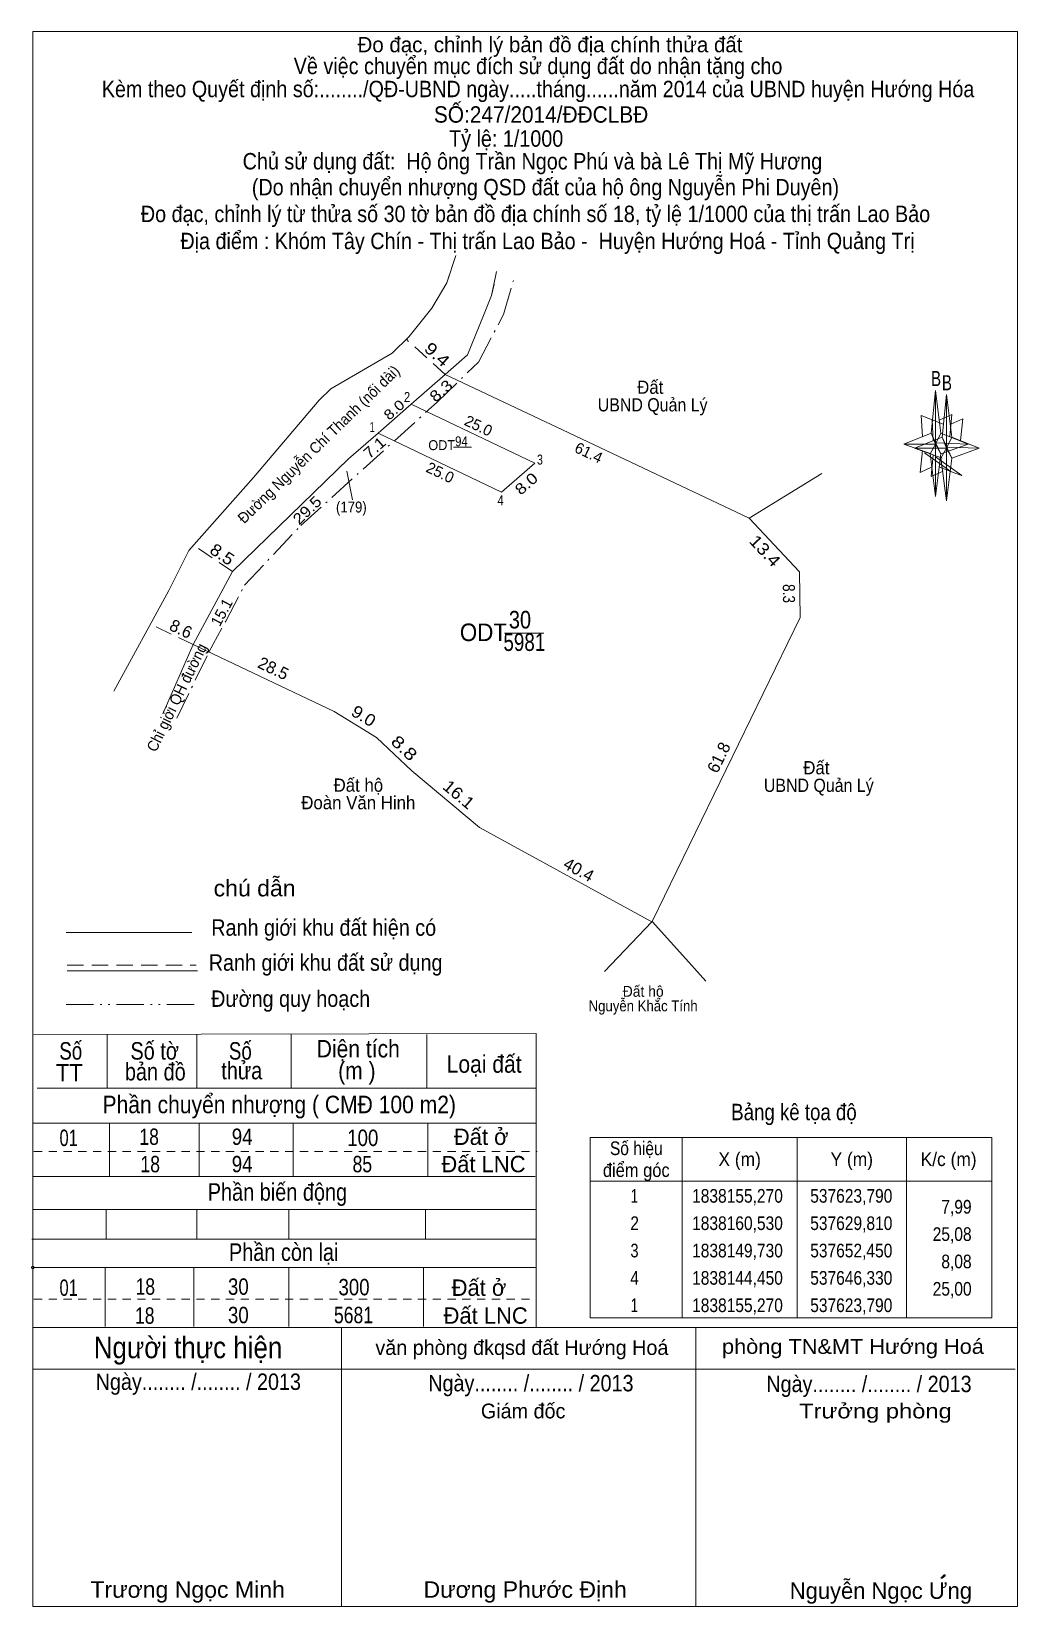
# Model space of a CAD drawing. Header units: metres. Extents: x 537560 to 537741, y 1837941 to 1838229.
import ezdxf
from ezdxf.enums import TextEntityAlignment as Align

# ---------------------------------------------------------------- set-up
doc = ezdxf.new("R2010")
doc.units = ezdxf.units.M
doc.header["$PDMODE"] = 32
doc.header["$PDSIZE"] = 0.5
for name, pattern in [('DASH_DOUBLE_DOT', [9.2, 5, -1.2, 0.3, -1.2, 0.3, -1.2]), ('DOT_DASHED', [7.7, 5, -1.2, 0.3, -1.2]), ('MEDIUM_DASHED', [4.5, 3, -1.5]), ('SHORT_DASHED', [2.7, 1.5, -1.2])]:
    doc.linetypes.add(name, pattern=pattern)
for name, color, linetype, lineweight in [('17', 7, 'Continuous', 13), ('36', 7, 'Continuous', 13), ('63', 7, 'Continuous', 13)]:
    doc.layers.add(name, color=color, linetype=linetype, lineweight=lineweight)

msp = doc.modelspace()

# ---------------------------------------------------------------- hatches: boundary and pattern name
at = {"layer": '17'}
msp.add_hatch(color=256, dxfattribs=at).paths.add_polyline_path([(537726.68, 1837945.89), (537726.88, 1837945.89), (537727.48, 1837946.29), (537727.48, 1837946.29), (537727.48, 1837946.49), (537727.48, 1837946.49), (537727.48, 1837946.49), (537727.48, 1837946.49), (537727.28, 1837946.49)])

# ---------------------------------------------------------------- linework, layer by layer
for p, q in [((537724.89, 1838155.26), (537725.69, 1838163.06)), ((537726.88, 1838154.49), (537727.68, 1838162.29)), ((537726.69, 1838155.26), (537731.69, 1838153.26)), ((537728.68, 1838154.49), (537733.68, 1838152.49)), ((537724.89, 1838151.46), (537719.89, 1838153.26)), ((537726.88, 1838150.69), (537721.88, 1838152.49)), ((537723.69, 1838151.66), (537728.49, 1838148.26)), ((537726.69, 1838151.46), (537725.69, 1838143.66)), ((537725.68, 1838150.89), (537730.48, 1838147.49)), ((537728.49, 1838148.26), (537726.29, 1838149.06)), ((537728.68, 1838150.69), (537727.68, 1838142.89)), ((537730.48, 1838147.49), (537728.28, 1838148.29)), ((537566.76, 1838063.94), (537589.76, 1838063.94)), ((537566.96, 1838056.94), (537590.76, 1838056.94)), ((537652.68, 1838045.49), (537560.88, 1838045.29)), ((537574.28, 1838045.29), (537574.28, 1838035.49)), ((537590.68, 1838045.29), (537590.68, 1838035.49)), ((537607.88, 1838045.29), (537607.88, 1838035.49)), ((537632.68, 1838045.29), (537632.68, 1838035.49)), ((537652.68, 1838045.49), (537652.68, 1837991.69)), ((537561.48, 1838035.49), (537652.68, 1838035.49)), ((537560.68, 1838029.09), (537652.68, 1838029.09)), ((537574.68, 1838029.09), (537574.68, 1838019.29)), ((537591.08, 1838029.09), (537591.08, 1838019.29)), ((537608.28, 1838029.09), (537608.28, 1838019.29)), ((537632.88, 1838029.09), (537632.88, 1838019.29)), ((537560.68, 1838019.29), (537652.48, 1838019.29)), ((537560.68, 1838013.29), (537652.68, 1838013.29)), ((537574.08, 1838013.29), (537574.08, 1838007.89)), ((537590.68, 1838013.29), (537590.68, 1838007.89)), ((537607.48, 1838013.29), (537607.48, 1838007.89)), ((537632.48, 1838013.29), (537632.48, 1838007.89)), ((537560.68, 1838002.69), (537652.68, 1838002.69)), ((537573.88, 1838002.69), (537573.88, 1837991.89)), ((537590.08, 1838002.69), (537590.08, 1837991.89)), ((537607.48, 1838002.69), (537607.48, 1837991.89)), ((537632.08, 1838002.69), (537632.08, 1837991.89)), ((537560.68, 1837991.69), (537740.68, 1837991.69)), ((537617.08, 1837991.69), (537617.08, 1837940.69)), ((537681.88, 1837991.69), (537681.88, 1837940.69)), ((537560.68, 1837984.09), (537740.28, 1837984.09))]:
    msp.add_line(p, q, dxfattribs=at)
at = {"layer": '17', "linetype": 'MEDIUM_DASHED'}
msp.add_line((537566.96, 1838057.94), (537590.56, 1838057.94), dxfattribs=at)
at = {"layer": '17', "linetype": 'SHORT_DASHED'}
for p, q in [((537560.88, 1838023.89), (537652.88, 1838023.89)), ((537560.88, 1837996.89), (537652.28, 1837996.89))]:
    msp.add_line(p, q, dxfattribs=at)
at = {"layer": '17'}
for points in [[(537560.68, 1838228.69), (537740.68, 1838228.69), (537740.68, 1837940.69), (537560.68, 1837940.69)], [(537725.69, 1838163.06), (537726.69, 1838155.26), (537725.69, 1838153.26)], [(537727.68, 1838162.29), (537728.68, 1838154.49), (537727.68, 1838152.49)], [(537725.69, 1838153.26), (537719.89, 1838153.26), (537724.89, 1838155.26), (537726.69, 1838151.46), (537731.69, 1838153.26), (537725.69, 1838153.46)], [(537727.68, 1838152.49), (537721.88, 1838152.49), (537726.88, 1838154.49), (537728.68, 1838150.69), (537733.68, 1838152.49), (537727.68, 1838152.69)], [(537725.69, 1838153.26), (537725.69, 1838143.66), (537724.69, 1838151.46)], [(537727.68, 1838152.49), (537727.68, 1838142.89), (537726.68, 1838150.69)], [(537726.68, 1837945.89), (537726.88, 1837945.89), (537727.48, 1837946.29), (537727.48, 1837946.29), (537727.48, 1837946.49), (537727.48, 1837946.49), (537727.48, 1837946.49), (537727.48, 1837946.49), (537727.28, 1837946.49)]]:
    msp.add_lwpolyline(points, close=True, dxfattribs=at)
for points in [[(537725.09, 1838157.66), (537723.09, 1838158.46), (537723.29, 1838154.66)], [(537727.08, 1838156.89), (537725.08, 1838157.69), (537725.28, 1838153.89)], [(537726.49, 1838157.66), (537728.69, 1838158.66), (537728.29, 1838154.66)], [(537728.48, 1838156.89), (537730.68, 1838157.89), (537730.28, 1838153.89)], [(537725.69, 1838153.26), (537724.89, 1838155.26), (537719.89, 1838153.26)], [(537727.68, 1838152.49), (537726.88, 1838154.49), (537721.88, 1838152.49)], [(537723.29, 1838152.06), (537722.89, 1838148.06), (537725.09, 1838149.06)], [(537725.69, 1838153.26), (537726.69, 1838151.46), (537731.69, 1838153.26)], [(537727.68, 1838152.49), (537728.68, 1838150.69), (537733.68, 1838152.49)], [(537725.28, 1838151.29), (537724.88, 1838147.29), (537727.08, 1838148.29)], [(537560.48, 1838007.89), (537560.68, 1838007.89), (537652.68, 1838007.89)]]:
    msp.add_lwpolyline(points, dxfattribs=at)
msp.add_point((537560.68, 1838002.69), dxfattribs=at)
at = {"layer": '36'}
for p, q in [((537638.02, 1838187.71), (537636.35, 1838182.74)), ((537645.44, 1838184.82), (537645.28, 1838183.91)), ((537636.35, 1838182.74), (537633.62, 1838178.09)), ((537636.06, 1838165.99), (537640.13, 1838169.54)), ((537636.06, 1838165.99), (537658.66, 1838155.3)), ((537623.79, 1838155.27), (537646.33, 1838144.45)), ((537658.66, 1838155.3), (537691.65, 1838139.7)), ((537652.45, 1838149.73), (537646.33, 1838144.45)), ((537589.22, 1838133.78), (537601.03, 1838147.16)), ((537589.22, 1838133.78), (537601.03, 1838147.16)), ((537618.07, 1838148.28), (537619.14, 1838143.05)), ((537704.9, 1838147.86), (537691.65, 1838139.7)), ((537585.52, 1838126.45), (537589.22, 1838133.78)), ((537585.52, 1838126.45), (537589.22, 1838133.78)), ((537575.47, 1838108.07), (537585.52, 1838126.45)), ((537646.9, 1838118.67), (537654.07, 1838118.67)), ((537584.43, 1838103.94), (537590, 1838116.57)), ((537590, 1838116.57), (537615.79, 1838104.33)), ((537629.95, 1838093.51), (537642.33, 1838083.13)), ((537673.84, 1838065.88), (537642.33, 1838083.13)), ((537673.84, 1838065.88), (537665.21, 1838056.82)), ((537673.84, 1838065.88), (537673.89, 1838065.93)), ((537673.89, 1838065.93), (537680.59, 1838058.5)), ((537680.59, 1838058.5), (537683.71, 1838055.04))]:
    msp.add_line(p, q, dxfattribs=at)
at = {"layer": '36', "linetype": 'MEDIUM_DASHED'}
for p, q in [((537636.06, 1838165.99), (537629.02, 1838172.34)), ((537597.2, 1838129.94), (537590.08, 1838134.75)), ((537590, 1838116.57), (537582.17, 1838120.32))]:
    msp.add_line(p, q, dxfattribs=at)
at = {"layer": '36', "linetype": 'DOT_DASHED'}
msp.add_lwpolyline([(537587, 1838103.12), (537592.87, 1838115.22), (537595.94, 1838120.88), (537599.38, 1838127.47), (537609.65, 1838138.34), (537634.57, 1838160.91), (537642.14, 1838168.25), (537646.71, 1838176.93), (537648.64, 1838183.58)], dxfattribs=at)
at = {"layer": '36'}
for points in [[(537633.62, 1838178.09), (537636.35, 1838182.74), (537636.86, 1838184.24)], [(537645.28, 1838183.91), (537644.54, 1838180.41), (537643.08, 1838176.76), (537640.13, 1838169.54)], [(537644.98, 1838182.51), (537644.54, 1838180.41), (537643.08, 1838176.76), (537640.13, 1838169.54)], [(537601.03, 1838147.16), (537613.03, 1838161.3), (537615.14, 1838163.35), (537626.38, 1838169.89), (537629.47, 1838172.91), (537633.62, 1838178.09)], [(537601.03, 1838147.16), (537613.03, 1838161.3), (537615.14, 1838163.35), (537626.38, 1838169.89), (537629.47, 1838172.91), (537633.62, 1838178.09)], [(537636.06, 1838165.99), (537629.81, 1838160.53), (537652.45, 1838149.73)], [(537618.39, 1838150.55), (537623.79, 1838155.27), (537629.81, 1838160.53)], [(537590, 1838116.57), (537597.2, 1838129.94), (537618.39, 1838150.55)], [(537590, 1838116.57), (537597.2, 1838129.94), (537618.39, 1838150.55)], [(537691.65, 1838139.7), (537700.83, 1838129.89), (537700.94, 1838121.56), (537673.89, 1838065.93)], [(537629.95, 1838093.51), (537623.49, 1838099.61), (537615.79, 1838104.33)]]:
    msp.add_lwpolyline(points, dxfattribs=at)
at = {"layer": '63'}
for p, q in [((537637.6, 1838152.66), (537640.89, 1838152.66)), ((537679.39, 1838026.48), (537679.39, 1837993.48)), ((537700.39, 1838026.48), (537700.39, 1837993.48)), ((537720.39, 1838026.48), (537720.39, 1837993.48)), ((537662.59, 1838018.48), (537735.99, 1838018.48))]:
    msp.add_line(p, q, dxfattribs=at)
at = {"layer": '63', "linetype": 'DASH_DOUBLE_DOT'}
msp.add_line((537566.76, 1838050.74), (537590.56, 1838050.74), dxfattribs=at)
at = {"layer": '63'}
msp.add_lwpolyline([(537662.59, 1838026.48), (537735.99, 1838026.48), (537735.99, 1837993.48), (537662.59, 1837993.48)], close=True, dxfattribs=at)

# ---------------------------------------------------------------- texts
at = {"layer": '17'}
for s, height, p in [('Đo đạc, chỉnh lý bản đồ địa chính thửa đất', 2.8, (537655.215, 1838224.89)), ('Đất ở', 3, (537642.635, 1838025.09)), ('Đất LNC', 3, (537643.055, 1838020.09)), ('Đất ở', 3, (537642.235, 1837997.49)), ('Đất LNC', 3, (537643.455, 1837992.39)), ('văn phòng đkqsd đất Hướng Hoá ', 2.7, (537650.58, 1837986.69)), (' Giám đốc', 2.7, (537649.805, 1837975.09)), ('Nguyễn Ngọc Ưng', 3, (537715.71, 1837942.09))]:
    msp.add_text(s, height=height, dxfattribs=at).set_placement(p, align=Align.CENTER)
for s, height, width, p in [('Về việc chuyển mục đích sử dụng đất do nhận tặng cho', 3, 0.9, (537653.04, 1838220.89)), ('Kèm theo Quyết định số:......../QĐ-UBND ngày.....tháng......năm 2014 của UBND huyện Hướng Hóa', 3, 0.9, (537653.035, 1838216.68)), ('Tỷ lệ: 1/1000', 3, 0.9, (537647.205, 1838207.62)), ('Chủ sử dụng đất:  Hộ ông Trần Ngọc Phú và bà Lê Thị Mỹ Hương', 3, 0.9, (537652, 1838203.47)), ('(Do nhận chuyển nhượng QSD đất của hộ ông Nguyễn Phi Duyên)', 3, 0.9, (537654.385, 1838198.73)), ('Đo đạc, chỉnh lý từ thửa số 30 tờ bản đồ địa chính số 18, tỷ lệ 1/1000 của thị trấn Lao Bảo', 3, 0.9, (537652.57, 1838193.84)), ('Địa điểm : Khóm Tây Chín - Thị trấn Lao Bảo -  Huyện Hướng Hoá - Tỉnh Quảng Trị ', 3, 0.9, (537655.26, 1838188.89)), ('B', 2.755, 0.75, (537725.79, 1838163.86)), ('B', 2.755, 0.75, (537727.78, 1838163.09)), ('chú dẫn', 3, 1.05, (537601.215, 1838070.54)), ('Ranh giới khu đất hiện có ', 3, 0.9, (537614.35, 1838063.34)), ('Ranh giới khu đất sử dụng', 3, 0.9, (537614.2, 1838056.94)), ('Đường quy hoạch ', 3, 0.9, (537608.305, 1838050.34)), ('Số', 3.199, 0.8, (537567.605, 1838040.69)), ('Số tờ', 3.199, 0.85, (537582.945, 1838040.69)), ('Số', 3.199, 0.8, (537598.605, 1838040.69)), ('Diện tích', 3.199, 0.9, (537620.165, 1838041.09)), ('TT', 3.199, 0.95, (537567.345, 1838036.69)), ('bản đồ', 3.199, 0.85, (537583.06, 1838036.89)), ('thửa', 3.199, 0.85, (537598.865, 1838037.09)), ('(m )', 3.199, 0.9, (537619.91, 1838037.09)), ('Loại đất', 3.199, 0.9, (537643.175, 1838038.29)), ('Phần chuyển nhượng ( CMĐ 100 m2)', 3.2, 0.9, (537605.72, 1838030.89)), ('Bảng kê tọa độ', 3, 0.85, (537699.815, 1838029.61)), ('01', 3, 0.75, (537567.22, 1838024.89)), ('18', 3, 0.8, (537581.935, 1838025.09)), ('94', 3, 0.85, (537598.94, 1838025.09)), ('100', 3, 0.85, (537620.99, 1838024.89)), ('18', 3, 0.8, (537582.135, 1838020.09)), ('94', 3, 0.85, (537598.94, 1838020.09)), ('85', 3, 0.8, (537620.91, 1838020.09)), ('Phần biến động', 3.199, 0.85, (537605.39, 1838014.89)), ('Phần còn lại', 3.199, 0.85, (537606.535, 1838003.89)), ('01', 3, 0.75, (537567.22, 1837997.49)), ('18', 3, 0.8, (537581.235, 1837997.69)), ('30', 3, 0.85, (537598.24, 1837997.69)), ('300', 3, 0.85, (537619.39, 1837997.59)), ('18', 3, 0.8, (537581.135, 1837992.39)), ('30', 3, 0.85, (537598.24, 1837992.49)), ('5681', 3, 0.8, (537619.295, 1837992.49)), ('Người thực hiện', 3.936, 0.9, (537589.04, 1837986.09)), ('phòng TN&MT Hướng Hoá ', 2.7, 1.1, (537711.15, 1837986.89)), ('Ngày........ /........ / 2013', 3, 0.9, (537590.925, 1837980.29)), ('Ngày........ /........ / 2013', 3, 0.9, (537651.725, 1837980.03)), ('Ngày........ /........ / 2013', 3, 0.9, (537713.525, 1837979.89)), ('Trưởng phòng', 2.7, 1.2, (537714.71, 1837975.09)), ('Trương Ngọc Minh', 3, 1.05, (537588.975, 1837942.29)), ('Dương Phước Định', 3, 1.05, (537650.67, 1837942.29))]:
    msp.add_text(s, height=height, dxfattribs=dict(at, width=width)).set_placement(p, align=Align.CENTER)
at = {"layer": '17', "width": 0.95}
msp.add_text('SỐ:247/2014/ĐĐCLBĐ', height=3, dxfattribs=at).set_placement((537633.99, 1838212.02))
at = {"layer": '36'}
for s, height, rotation, width, p in [('9.4', 2.2, 317.95, 1.2, (537633.838, 1838168.822)), ('Đường Nguyễn Chí Thanh (nối dài)', 2, 44.205, 0.95, (537613.623, 1838152.48)), ('8.3', 2, 41.137, 1.2, (537635.947, 1838162.237)), ('8.0', 1.815, 41.137, 1.2, (537627.318, 1838158.834)), ('7.1', 2, 41.137, 1.15, (537623.797, 1838151.852)), ('8.0', 1.996, 41.137, 1.2, (537651.543, 1838145.248)), ('29.5', 2, 44.205, 1.15, (537611.513, 1838140.45)), ('8.5', 2.2, 325.959, 1.1, (537594.674, 1838132.176)), ('13.4', 2.2, 313.1, 1.15, (537693.714, 1838132.982)), ('8.3', 2.2, 270.757, 0.85, (537697.793, 1838125.9)), ('Chỉ giới QH đường', 2, 64.121, 0.95, (537587.889, 1838106.479)), ('9.0', 2.2, 328.492, 1.1, (537620.58, 1838102.591)), ('8.8', 2.2, 316.642, 1.25, (537627.805, 1838096.867)), ('16.1', 2.2, 320.022, 1.1, (537637.838, 1838088.317))]:
    msp.add_text(s, height=height, rotation=rotation, dxfattribs=dict(at, width=width)).set_placement(p, align=Align.CENTER)
for s, height, width, p in [('Đất ', 2.42, 0.95, (537673.97, 1838162.44)), ('UBND Quản Lý', 2.42, 0.9, (537673.98, 1838159.22)), ('(179)', 2, 0.9, (537618.9, 1838140.74)), ('30', 3.215, 0.85, (537649.725, 1838119.53)), ('ODT', 3.215, 0.95, (537643.045, 1838117.22)), ('5981', 3.215, 0.8, (537650.525, 1838115.42)), ('Đất ', 2.42, 0.95, (537704.34, 1838092.86)), ('Đất hộ', 2.42, 0.95, (537620.185, 1838089.68)), ('UBND Quản Lý', 2.42, 0.9, (537704.35, 1838089.64)), ('Đoàn Văn Hinh', 2.42, 0.95, (537620.175, 1838086.47)), ('Đất hộ', 2, 0.95, (537672.255, 1838052.18)), ('Nguyễn Khắc Tính', 2, 0.9, (537672.245, 1838049.52))]:
    msp.add_text(s, height=height, dxfattribs=dict(at, width=width)).set_placement(p, align=Align.CENTER)
for s, height, rotation, p in [('25.0', 1.997, 334.497, (537641.715, 1838155.704)), ('61.4', 2, 334.689, (537661.872, 1838150.765)), ('25.0', 1.997, 334.357, (537634.713, 1838147.138)), ('15.1', 2, 61.697, (537596.071, 1838122.021)), ('8.6', 2.2, 334.409, (537587.275, 1838118.466)), ('28.5', 2.2, 334.611, (537604.168, 1838111.244)), ('61.8', 2.2, 64.069, (537687.07, 1838095.474)), ('40.4', 2.2, 331.302, (537659.957, 1838074.454))]:
    msp.add_text(s, height=height, rotation=rotation, dxfattribs=at).set_placement(p, align=Align.CENTER)
at = {"layer": '63'}
for s, height, width, p in [(' 2', 1.823, 0.85, (537629.66, 1838160.95)), (' 1', 1.823, 0.75, (537623.22, 1838155.44)), (' 3', 1.823, 0.8, (537653.92, 1838149.5)), (' 4', 1.823, 0.85, (537646.75, 1838142.04)), ('7,99', 2.5, 0.85, (537732.29, 1838012.53)), ('25,08', 2.5, 0.85, (537732.29, 1838007.53)), ('8,08', 2.5, 0.85, (537732.29, 1838002.53)), ('25,00', 2.5, 0.85, (537732.29, 1837997.53))]:
    msp.add_text(s, height=height, dxfattribs=dict(at, width=width)).set_placement(p, align=Align.RIGHT)
for s, height, width, p in [('94', 1.823, 0.85, (537639.025, 1838152.84)), ('ODT', 1.823, 0.95, (537635.42, 1838152.14)), ('Số hiệu', 2.5, 0.85, (537670.99, 1838023.23)), ('điểm góc', 2.5, 0.9, (537670.99, 1838019.23)), ('X (m)', 2.5, 0.95, (537689.89, 1838021.23)), ('Y (m)', 2.5, 0.95, (537710.385, 1838021.23)), ('K/c (m)', 2.5, 0.95, (537728.09, 1838021.23)), (' 1', 2.5, 0.75, (537670.285, 1838014.53)), ('1838155,270', 2.5, 0.85, (537689.49, 1838014.53)), ('537623,790', 2.5, 0.85, (537710.295, 1838014.53)), (' 2', 2.5, 0.85, (537670.29, 1838009.53)), ('1838160,530', 2.5, 0.85, (537689.49, 1838009.53)), ('537629,810', 2.5, 0.85, (537710.295, 1838009.53)), (' 3', 2.5, 0.8, (537670.29, 1838004.53)), ('1838149,730', 2.5, 0.85, (537689.49, 1838004.53)), ('537652,450', 2.5, 0.85, (537710.295, 1838004.53)), (' 4', 2.5, 0.85, (537670.285, 1837999.53)), ('1838144,450', 2.5, 0.85, (537689.49, 1837999.53)), ('537646,330', 2.5, 0.85, (537710.295, 1837999.53)), (' 1', 2.5, 0.75, (537670.285, 1837994.53)), ('1838155,270', 2.5, 0.85, (537689.49, 1837994.53)), ('537623,790', 2.5, 0.85, (537710.295, 1837994.53))]:
    msp.add_text(s, height=height, dxfattribs=dict(at, width=width)).set_placement(p, align=Align.CENTER)

doc.saveas('drawing.dxf')
